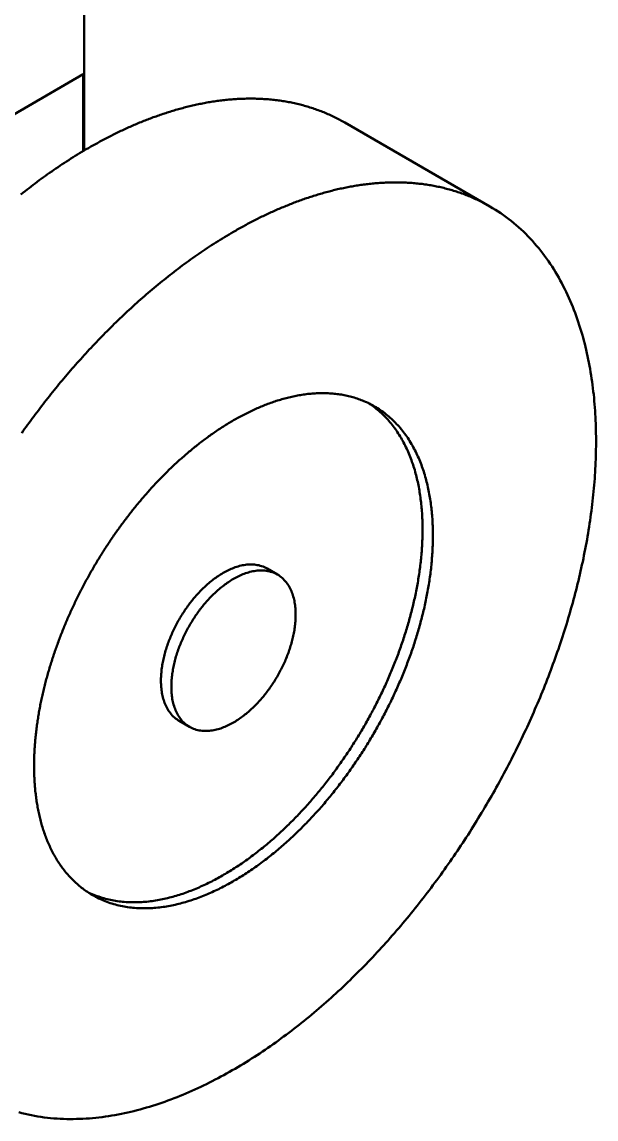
# Model space of a CAD drawing. Header units: millimetres. Extents: x 0 to 594, y 0 to 420.
# Drawn here: x 514.42 to 534.01, y 200.01 to 237.43 of the extents above; entities that cross this region are included whole.
import ezdxf

# ---------------------------------------------------------------- set-up
doc = ezdxf.new("R2010")
doc.units = ezdxf.units.MM
doc.layers.add('01-VISIBLE', color=7, linetype='CONTINUOUS', lineweight=50)

msp = doc.modelspace()

# ---------------------------------------------------------------- linework, layer by layer
at = {"layer": '01-VISIBLE'}
for p, q in [((516.545, 233.046), (516.545, 298.434)), ((491.835, 221.397), (516.513, 235.645)), ((516.513, 233.027), (516.513, 235.645)), ((525.439, 233.997), (530.389, 231.139)), ((522.786, 218.786), (523.139, 218.582)), ((519.786, 213.59), (520.139, 213.386))]:
    msp.add_line(p, q, dxfattribs=at)
for points in [[(525.439, 233.997), (525.396, 234.022), (525.352, 234.046), (525.308, 234.071), (525.264, 234.094), (525.22, 234.118), (525.176, 234.141), (525.131, 234.163), (525.086, 234.185), (525.041, 234.207), (524.996, 234.229), (524.95, 234.25), (524.905, 234.27), (524.859, 234.29), (524.813, 234.31), (524.767, 234.33), (524.721, 234.349), (524.674, 234.368), (524.628, 234.386), (524.581, 234.404), (524.534, 234.421), (524.487, 234.438), (524.44, 234.455), (524.393, 234.472), (524.345, 234.488), (524.298, 234.503), (524.25, 234.518), (524.202, 234.533), (524.154, 234.547), (524.106, 234.562), (524.058, 234.575), (524.01, 234.588), (523.961, 234.601), (523.913, 234.614), (523.864, 234.626), (523.816, 234.637), (523.767, 234.649), (523.718, 234.66), (523.669, 234.67), (523.62, 234.68), (523.571, 234.69), (523.522, 234.7), (523.473, 234.709), (523.423, 234.717), (523.374, 234.726), (523.325, 234.733), (523.275, 234.741), (523.226, 234.748), (523.176, 234.755), (523.126, 234.761), (523.077, 234.767), (523.027, 234.773), (522.977, 234.779), (522.927, 234.784), (522.878, 234.788), (522.828, 234.792), (522.778, 234.796), (522.728, 234.8), (522.678, 234.803), (522.628, 234.806), (522.578, 234.809), (522.528, 234.811), (522.478, 234.813), (522.428, 234.814), (522.378, 234.815), (522.328, 234.816), (522.278, 234.817), (522.228, 234.817), (522.178, 234.817), (522.128, 234.816), (522.078, 234.816), (522.028, 234.814), (521.978, 234.813), (521.928, 234.811), (521.878, 234.809), (521.828, 234.807), (521.778, 234.804), (521.728, 234.801), (521.678, 234.798), (521.628, 234.794), (521.578, 234.791), (521.528, 234.786), (521.478, 234.782), (521.428, 234.777), (521.379, 234.772), (521.329, 234.767), (521.279, 234.761), (521.23, 234.755), (521.18, 234.749), (521.13, 234.742), (521.081, 234.736), (521.031, 234.729), (520.982, 234.721), (520.932, 234.714), (520.883, 234.706), (520.833, 234.698), (520.784, 234.69), (520.735, 234.681), (520.685, 234.672), (520.636, 234.663), (520.587, 234.653), (520.538, 234.644), (520.489, 234.634), (520.44, 234.624), (520.391, 234.613), (520.342, 234.603), (520.293, 234.592), (520.244, 234.581), (520.196, 234.569), (520.147, 234.558), (520.098, 234.546), (520.05, 234.534), (520.001, 234.521), (519.953, 234.509), (519.905, 234.496), (519.856, 234.483), (519.808, 234.47), (519.76, 234.456), (519.712, 234.443), (519.664, 234.429), (519.615, 234.415), (519.568, 234.4), (519.52, 234.386), (519.472, 234.371), (519.424, 234.356), (519.376, 234.341), (519.329, 234.325), (519.281, 234.31), (519.234, 234.294), (519.186, 234.278), (519.139, 234.262), (519.092, 234.246), (519.044, 234.229), (518.997, 234.212), (518.95, 234.195), (518.903, 234.178), (518.856, 234.161), (518.809, 234.143), (518.763, 234.125), (518.716, 234.107), (518.669, 234.089), (518.623, 234.071), (518.576, 234.053), (518.53, 234.034), (518.483, 234.015), (518.437, 233.996), (518.391, 233.977), (518.345, 233.958), (518.299, 233.938), (518.253, 233.918), (518.207, 233.899), (518.161, 233.879), (518.115, 233.858), (518.069, 233.838), (518.024, 233.817), (517.978, 233.797), (517.933, 233.776), (517.887, 233.755), (517.842, 233.734), (517.797, 233.712), (517.751, 233.691), (517.706, 233.669), (517.661, 233.647), (517.616, 233.625), (517.571, 233.603), (517.526, 233.581), (517.482, 233.559), (517.437, 233.536), (517.392, 233.513), (517.348, 233.49), (517.304, 233.467), (517.259, 233.444), (517.215, 233.421), (517.171, 233.397), (517.127, 233.374), (517.082, 233.35), (517.038, 233.326), (516.995, 233.302), (516.951, 233.278), (516.907, 233.254), (516.863, 233.229), (516.82, 233.205), (516.776, 233.18), (516.733, 233.155), (516.689, 233.13)], [(516.689, 233.13), (516.614, 233.087), (516.539, 233.042), (516.463, 232.998), (516.389, 232.953), (516.314, 232.907), (516.24, 232.861), (516.166, 232.815), (516.092, 232.769), (516.018, 232.722), (515.945, 232.674), (515.871, 232.627), (515.798, 232.579), (515.726, 232.531), (515.653, 232.482), (515.581, 232.433), (515.509, 232.384), (515.437, 232.334), (515.365, 232.284), (515.294, 232.234), (515.223, 232.183), (515.152, 232.132), (515.081, 232.081), (515.011, 232.029), (514.94, 231.977), (514.87, 231.925), (514.801, 231.873), (514.731, 231.82), (514.662, 231.767), (514.593, 231.713), (514.524, 231.66), (514.455, 231.606), (514.387, 231.551)], [(530.389, 231.139), (530.346, 231.164), (530.302, 231.189), (530.258, 231.213), (530.214, 231.237), (530.17, 231.26), (530.125, 231.283), (530.081, 231.305), (530.036, 231.328), (529.991, 231.349), (529.945, 231.371), (529.9, 231.392), (529.854, 231.412), (529.809, 231.433), (529.763, 231.453), (529.717, 231.472), (529.67, 231.491), (529.624, 231.51), (529.577, 231.528), (529.531, 231.546), (529.484, 231.564), (529.437, 231.581), (529.39, 231.597), (529.342, 231.614), (529.295, 231.63), (529.247, 231.645), (529.2, 231.661), (529.152, 231.675), (529.104, 231.69), (529.056, 231.704), (529.008, 231.717), (528.959, 231.731), (528.911, 231.743), (528.863, 231.756), (528.814, 231.768), (528.765, 231.78), (528.717, 231.791), (528.668, 231.802), (528.619, 231.812), (528.57, 231.823), (528.521, 231.832), (528.472, 231.842), (528.422, 231.851), (528.373, 231.859), (528.324, 231.868), (528.274, 231.876), (528.225, 231.883), (528.175, 231.89), (528.126, 231.897), (528.076, 231.904), (528.026, 231.91), (527.977, 231.915), (527.927, 231.921), (527.877, 231.926), (527.827, 231.93), (527.778, 231.935), (527.728, 231.939), (527.678, 231.942), (527.628, 231.945), (527.578, 231.948), (527.528, 231.951), (527.478, 231.953), (527.428, 231.955), (527.378, 231.956), (527.328, 231.958), (527.278, 231.958), (527.228, 231.959), (527.178, 231.959), (527.128, 231.959), (527.078, 231.959), (527.028, 231.958), (526.977, 231.957), (526.927, 231.955), (526.877, 231.954), (526.827, 231.952), (526.777, 231.949), (526.727, 231.947), (526.678, 231.944), (526.628, 231.94), (526.578, 231.937), (526.528, 231.933), (526.478, 231.929), (526.428, 231.924), (526.378, 231.919), (526.328, 231.914), (526.279, 231.909), (526.229, 231.903), (526.179, 231.897), (526.13, 231.891), (526.08, 231.885), (526.03, 231.878), (525.981, 231.871), (525.931, 231.864), (525.882, 231.856), (525.832, 231.848), (525.783, 231.84), (525.734, 231.832), (525.684, 231.823), (525.635, 231.814), (525.586, 231.805), (525.537, 231.796), (525.488, 231.786), (525.439, 231.776), (525.39, 231.766), (525.341, 231.756), (525.292, 231.745), (525.243, 231.734), (525.194, 231.723), (525.145, 231.711), (525.097, 231.7), (525.048, 231.688), (525, 231.676), (524.951, 231.664), (524.903, 231.651), (524.854, 231.638), (524.806, 231.625), (524.758, 231.612), (524.709, 231.599), (524.661, 231.585), (524.613, 231.571), (524.565, 231.557), (524.517, 231.543), (524.469, 231.528), (524.422, 231.513), (524.374, 231.498), (524.326, 231.483), (524.279, 231.468), (524.231, 231.452), (524.183, 231.436), (524.136, 231.42), (524.089, 231.404), (524.041, 231.388), (523.994, 231.371), (523.947, 231.354), (523.9, 231.337), (523.853, 231.32), (523.806, 231.303), (523.759, 231.285), (523.712, 231.268), (523.666, 231.25), (523.619, 231.232), (523.572, 231.213), (523.526, 231.195), (523.479, 231.176), (523.433, 231.157), (523.387, 231.138), (523.34, 231.119), (523.294, 231.1), (523.248, 231.08), (523.202, 231.061), (523.156, 231.041), (523.11, 231.021), (523.065, 231.001), (523.019, 230.98), (522.973, 230.96), (522.928, 230.939), (522.882, 230.918), (522.837, 230.897), (522.792, 230.876), (522.746, 230.855), (522.701, 230.833), (522.656, 230.811), (522.611, 230.79), (522.566, 230.768), (522.521, 230.746), (522.476, 230.723), (522.431, 230.701), (522.387, 230.678), (522.342, 230.656), (522.298, 230.633), (522.253, 230.61), (522.209, 230.586), (522.165, 230.563), (522.12, 230.54), (522.076, 230.516), (522.032, 230.492), (521.988, 230.469), (521.944, 230.445), (521.9, 230.42), (521.857, 230.396), (521.813, 230.372), (521.769, 230.347), (521.726, 230.322), (521.682, 230.298), (521.639, 230.273)], [(514.312, 200.239), (514.419, 200.211), (514.526, 200.185), (514.634, 200.161), (514.742, 200.138), (514.851, 200.118), (514.959, 200.099), (515.068, 200.082), (515.178, 200.067), (515.287, 200.054), (515.397, 200.043), (515.507, 200.033), (515.617, 200.025), (515.727, 200.018), (515.837, 200.013), (515.948, 200.01), (516.058, 200.009), (516.168, 200.009), (516.279, 200.011), (516.389, 200.014), (516.499, 200.019), (516.609, 200.025), (516.72, 200.033), (516.83, 200.042), (516.939, 200.053), (517.049, 200.065), (517.159, 200.078), (517.268, 200.093), (517.377, 200.109), (517.486, 200.126), (517.595, 200.145), (517.703, 200.165), (517.812, 200.186), (517.92, 200.209), (518.028, 200.232), (518.135, 200.257), (518.242, 200.283), (518.349, 200.31), (518.456, 200.338), (518.562, 200.368), (518.668, 200.398), (518.774, 200.429), (518.88, 200.462), (518.985, 200.495), (519.09, 200.53), (519.194, 200.565), (519.298, 200.602), (519.402, 200.639), (519.506, 200.678), (519.609, 200.717), (519.712, 200.757), (519.814, 200.798), (519.916, 200.84), (520.018, 200.882), (520.119, 200.926), (520.22, 200.97), (520.321, 201.016), (520.421, 201.062), (520.521, 201.108), (520.621, 201.156), (520.72, 201.204), (520.819, 201.253), (520.917, 201.303), (521.016, 201.353), (521.113, 201.405), (521.211, 201.457), (521.308, 201.509), (521.404, 201.562), (521.501, 201.616), (521.597, 201.671), (521.692, 201.726), (521.787, 201.782), (521.882, 201.838), (521.977, 201.895), (522.071, 201.953), (522.164, 202.011), (522.258, 202.07), (522.351, 202.13), (522.443, 202.19), (522.536, 202.25), (522.627, 202.312), (522.719, 202.373), (522.81, 202.435), (522.901, 202.498), (522.991, 202.561), (523.081, 202.625), (523.171, 202.69), (523.26, 202.754), (523.349, 202.82), (523.438, 202.886), (523.526, 202.952), (523.614, 203.019), (523.701, 203.086), (523.789, 203.153), (523.875, 203.222), (523.962, 203.29), (524.048, 203.359), (524.134, 203.429), (524.219, 203.499), (524.304, 203.569), (524.389, 203.64), (524.473, 203.711), (524.557, 203.783), (524.64, 203.855), (524.724, 203.927), (524.807, 204), (524.889, 204.073), (524.971, 204.147), (525.053, 204.221), (525.135, 204.295), (525.216, 204.37), (525.297, 204.445), (525.377, 204.521), (525.457, 204.597), (525.537, 204.673), (525.616, 204.75), (525.695, 204.827), (525.774, 204.904), (525.852, 204.982), (525.931, 205.06), (526.008, 205.138), (526.086, 205.217), (526.163, 205.296), (526.239, 205.375), (526.316, 205.455), (526.392, 205.535), (526.467, 205.615), (526.542, 205.696), (526.617, 205.777), (526.692, 205.858), (526.766, 205.94), (526.84, 206.022), (526.914, 206.104), (526.987, 206.186), (527.06, 206.269), (527.133, 206.352), (527.205, 206.436), (527.277, 206.519), (527.349, 206.603), (527.42, 206.688), (527.491, 206.772), (527.561, 206.857), (527.632, 206.942), (527.701, 207.028), (527.771, 207.113), (527.84, 207.199), (527.909, 207.285), (527.978, 207.372), (528.046, 207.459), (528.114, 207.546), (528.181, 207.633), (528.249, 207.72), (528.316, 207.808), (528.382, 207.896), (528.448, 207.984), (528.514, 208.073), (528.58, 208.162), (528.645, 208.251), (528.71, 208.34), (528.774, 208.43), (528.839, 208.519), (528.902, 208.609), (528.966, 208.699), (529.029, 208.79), (529.092, 208.881), (529.155, 208.972), (529.217, 209.063), (529.279, 209.154), (529.34, 209.246), (529.401, 209.338), (529.462, 209.43), (529.523, 209.522), (529.583, 209.614), (529.643, 209.707), (529.702, 209.8), (529.761, 209.893), (529.82, 209.987), (529.878, 210.08), (529.937, 210.174), (529.994, 210.268), (530.052, 210.362), (530.109, 210.457), (530.166, 210.551), (530.222, 210.646), (530.278, 210.741), (530.334, 210.837), (530.389, 210.932), (530.444, 211.028), (530.499, 211.124), (530.553, 211.22), (530.607, 211.316), (530.661, 211.412), (530.714, 211.509), (530.767, 211.606), (530.819, 211.703), (530.871, 211.8), (530.923, 211.898), (530.975, 211.995), (531.026, 212.093), (531.077, 212.191), (531.127, 212.289), (531.177, 212.388), (531.227, 212.486), (531.276, 212.585), (531.325, 212.684), (531.374, 212.783), (531.422, 212.882), (531.47, 212.982), (531.517, 213.081), (531.564, 213.181), (531.611, 213.281), (531.657, 213.381), (531.703, 213.481), (531.749, 213.582), (531.794, 213.682), (531.839, 213.783), (531.884, 213.884), (531.928, 213.985), (531.972, 214.087), (532.015, 214.188), (532.058, 214.29), (532.1, 214.392), (532.143, 214.494), (532.184, 214.596), (532.226, 214.698), (532.267, 214.801), (532.307, 214.903), (532.348, 215.006), (532.387, 215.109), (532.427, 215.212), (532.466, 215.315), (532.504, 215.419), (532.542, 215.522), (532.58, 215.626), (532.618, 215.73), (532.654, 215.834), (532.691, 215.938), (532.727, 216.042), (532.763, 216.147), (532.798, 216.251), (532.833, 216.356), (532.867, 216.461), (532.901, 216.566), (532.935, 216.671), (532.968, 216.776), (533, 216.881), (533.033, 216.987), (533.064, 217.093), (533.096, 217.199), (533.127, 217.305), (533.157, 217.411), (533.187, 217.517), (533.216, 217.623), (533.245, 217.73), (533.274, 217.836), (533.302, 217.943), (533.33, 218.05), (533.357, 218.157), (533.384, 218.264), (533.41, 218.371), (533.435, 218.478), (533.461, 218.586), (533.485, 218.693), (533.509, 218.801), (533.533, 218.909), (533.556, 219.017), (533.579, 219.125), (533.601, 219.233), (533.623, 219.341), (533.644, 219.449), (533.665, 219.558), (533.685, 219.666), (533.704, 219.775), (533.723, 219.884), (533.742, 219.992), (533.759, 220.101), (533.777, 220.21), (533.794, 220.319), (533.81, 220.428), (533.825, 220.538), (533.84, 220.647), (533.855, 220.756), (533.869, 220.866), (533.882, 220.975), (533.895, 221.085), (533.907, 221.195), (533.918, 221.305), (533.929, 221.414), (533.939, 221.524), (533.949, 221.634), (533.958, 221.744), (533.966, 221.854), (533.974, 221.964), (533.981, 222.074), (533.987, 222.185), (533.993, 222.295), (533.998, 222.405), (534.002, 222.515), (534.006, 222.626), (534.009, 222.736), (534.011, 222.846), (534.013, 222.957), (534.013, 223.067), (534.013, 223.177), (534.013, 223.288), (534.011, 223.398), (534.009, 223.508), (534.006, 223.619), (534.002, 223.729), (533.998, 223.839), (533.992, 223.949), (533.986, 224.06), (533.979, 224.17), (533.971, 224.28), (533.963, 224.39), (533.953, 224.5), (533.943, 224.61), (533.932, 224.719), (533.92, 224.829), (533.907, 224.939), (533.893, 225.048), (533.878, 225.158), (533.862, 225.267), (533.846, 225.376), (533.828, 225.485), (533.81, 225.594), (533.79, 225.702), (533.77, 225.811), (533.748, 225.919), (533.725, 226.027), (533.702, 226.135), (533.677, 226.242), (533.652, 226.35), (533.625, 226.457), (533.597, 226.563), (533.568, 226.67), (533.538, 226.776), (533.507, 226.882), (533.475, 226.988), (533.441, 227.093), (533.407, 227.197), (533.371, 227.302), (533.334, 227.406), (533.296, 227.509), (533.256, 227.612), (533.216, 227.715), (533.174, 227.817), (533.131, 227.919), (533.086, 228.02), (533.041, 228.12), (532.994, 228.22), (532.945, 228.319), (532.896, 228.418), (532.845, 228.516), (532.792, 228.613), (532.738, 228.709), (532.683, 228.805), (532.627, 228.9), (532.569, 228.994), (532.51, 229.087), (532.449, 229.179), (532.387, 229.27), (532.324, 229.36), (532.259, 229.45), (532.193, 229.538), (532.125, 229.625), (532.056, 229.711), (531.985, 229.796), (531.913, 229.88), (531.84, 229.962), (531.765, 230.043), (531.689, 230.123), (531.611, 230.202), (531.532, 230.279), (531.452, 230.354), (531.37, 230.429), (531.287, 230.501), (531.203, 230.572), (531.118, 230.642), (531.031, 230.71), (530.943, 230.777), (530.853, 230.841), (530.763, 230.904), (530.671, 230.966), (530.578, 231.025), (530.484, 231.083), (530.389, 231.139)], [(521.639, 230.273), (521.564, 230.229), (521.488, 230.185), (521.413, 230.14), (521.338, 230.095), (521.264, 230.049), (521.189, 230.004), (521.115, 229.957), (521.041, 229.911), (520.968, 229.864), (520.894, 229.817), (520.821, 229.769), (520.748, 229.721), (520.675, 229.673), (520.603, 229.624), (520.531, 229.575), (520.458, 229.526), (520.387, 229.476), (520.315, 229.426), (520.244, 229.376), (520.173, 229.325), (520.102, 229.274), (520.031, 229.223), (519.96, 229.171), (519.89, 229.12), (519.82, 229.067), (519.75, 229.015), (519.681, 228.962), (519.611, 228.909), (519.542, 228.856), (519.473, 228.802), (519.405, 228.748), (519.336, 228.694), (519.268, 228.639), (519.2, 228.584), (519.132, 228.529), (519.065, 228.474), (518.998, 228.418), (518.93, 228.362), (518.864, 228.306), (518.797, 228.25), (518.73, 228.193), (518.664, 228.136), (518.598, 228.079), (518.532, 228.021), (518.467, 227.964), (518.402, 227.906), (518.336, 227.848), (518.272, 227.789), (518.207, 227.73), (518.142, 227.672), (518.078, 227.612), (518.014, 227.553), (517.95, 227.493), (517.887, 227.433), (517.823, 227.373), (517.76, 227.313), (517.697, 227.253), (517.635, 227.192), (517.572, 227.131), (517.51, 227.07), (517.448, 227.008), (517.386, 226.946), (517.324, 226.885), (517.263, 226.823), (517.202, 226.76), (517.141, 226.698), (517.08, 226.635), (517.019, 226.572), (516.959, 226.509), (516.899, 226.446), (516.839, 226.382), (516.779, 226.319), (516.719, 226.255), (516.66, 226.19), (516.601, 226.126), (516.542, 226.062), (516.484, 225.997), (516.425, 225.932), (516.367, 225.867), (516.309, 225.802), (516.251, 225.736), (516.193, 225.671), (516.136, 225.605), (516.079, 225.539), (516.022, 225.473), (515.965, 225.406), (515.909, 225.34), (515.852, 225.273), (515.796, 225.206), (515.74, 225.139), (515.684, 225.072), (515.629, 225.004), (515.574, 224.937), (515.519, 224.869), (515.464, 224.801), (515.409, 224.733), (515.355, 224.665), (515.3, 224.596), (515.246, 224.527), (515.193, 224.459), (515.139, 224.39), (515.086, 224.321), (515.032, 224.251), (514.979, 224.182), (514.927, 224.112), (514.874, 224.043), (514.822, 223.973), (514.77, 223.903), (514.718, 223.832), (514.666, 223.762), (514.614, 223.692), (514.563, 223.621), (514.512, 223.55), (514.461, 223.479), (514.411, 223.408)], [(526.452, 224.319), (526.408, 224.344), (526.364, 224.368), (526.32, 224.392), (526.275, 224.414), (526.23, 224.436), (526.184, 224.457), (526.139, 224.478), (526.093, 224.498), (526.046, 224.517), (526, 224.535), (525.953, 224.553), (525.905, 224.57), (525.858, 224.586), (525.81, 224.602), (525.763, 224.617), (525.714, 224.631), (525.666, 224.644), (525.618, 224.657), (525.569, 224.669), (525.52, 224.68), (525.471, 224.691), (525.422, 224.701), (525.373, 224.71), (525.323, 224.719), (525.274, 224.727), (525.224, 224.734), (525.174, 224.74), (525.125, 224.746), (525.075, 224.752), (525.025, 224.756), (524.975, 224.76), (524.925, 224.763), (524.875, 224.766), (524.825, 224.768), (524.774, 224.769), (524.724, 224.77), (524.674, 224.77), (524.624, 224.77), (524.574, 224.769), (524.524, 224.767), (524.474, 224.765), (524.424, 224.763), (524.374, 224.759), (524.324, 224.755), (524.274, 224.751), (524.224, 224.746), (524.174, 224.741), (524.124, 224.735), (524.074, 224.728), (524.025, 224.721), (523.975, 224.714), (523.926, 224.706), (523.876, 224.698), (523.827, 224.689), (523.777, 224.679), (523.728, 224.67), (523.679, 224.659), (523.63, 224.648), (523.581, 224.637), (523.533, 224.626), (523.484, 224.614), (523.435, 224.601), (523.387, 224.588), (523.339, 224.575), (523.29, 224.561), (523.242, 224.547), (523.194, 224.533), (523.146, 224.518), (523.099, 224.503), (523.051, 224.487), (523.003, 224.471), (522.956, 224.455), (522.909, 224.438), (522.862, 224.421), (522.815, 224.403), (522.768, 224.386), (522.721, 224.367), (522.674, 224.349), (522.628, 224.33), (522.581, 224.311), (522.535, 224.292), (522.489, 224.272), (522.443, 224.252), (522.397, 224.232), (522.352, 224.211), (522.306, 224.19), (522.261, 224.169), (522.215, 224.147), (522.17, 224.125), (522.125, 224.103), (522.08, 224.081), (522.036, 224.058), (521.991, 224.035), (521.946, 224.012), (521.902, 223.989), (521.858, 223.965), (521.814, 223.941), (521.77, 223.917), (521.726, 223.892), (521.683, 223.868), (521.639, 223.843)], [(516.653, 207.756), (516.707, 207.73), (516.761, 207.705), (516.816, 207.681), (516.871, 207.658), (516.926, 207.636), (516.982, 207.615), (517.038, 207.595), (517.095, 207.576), (517.152, 207.558), (517.209, 207.541), (517.266, 207.526), (517.324, 207.511), (517.382, 207.497), (517.44, 207.484), (517.499, 207.472), (517.558, 207.461), (517.616, 207.451), (517.675, 207.442), (517.735, 207.434), (517.794, 207.426), (517.853, 207.42), (517.913, 207.415), (517.972, 207.411), (518.032, 207.407), (518.091, 207.404), (518.151, 207.403), (518.211, 207.402), (518.27, 207.402), (518.33, 207.403), (518.39, 207.404), (518.449, 207.407), (518.509, 207.41), (518.568, 207.414), (518.628, 207.419), (518.687, 207.424), (518.747, 207.431), (518.806, 207.438), (518.865, 207.446), (518.924, 207.454), (518.983, 207.463), (519.042, 207.473), (519.101, 207.484), (519.159, 207.495), (519.218, 207.507), (519.276, 207.519), (519.334, 207.533), (519.392, 207.546), (519.45, 207.561), (519.508, 207.576), (519.566, 207.591), (519.623, 207.608), (519.68, 207.624), (519.737, 207.641), (519.794, 207.659), (519.851, 207.678), (519.908, 207.697), (519.964, 207.716), (520.02, 207.736), (520.076, 207.756), (520.132, 207.777), (520.188, 207.799), (520.244, 207.82), (520.299, 207.843), (520.354, 207.865), (520.409, 207.889), (520.464, 207.912), (520.518, 207.936), (520.573, 207.961), (520.627, 207.986), (520.681, 208.011), (520.735, 208.037), (520.788, 208.063), (520.842, 208.09), (520.895, 208.117), (520.948, 208.144), (521.001, 208.172), (521.054, 208.2), (521.106, 208.228), (521.158, 208.257), (521.21, 208.286), (521.262, 208.316), (521.314, 208.346), (521.365, 208.376), (521.417, 208.407), (521.468, 208.437), (521.519, 208.469), (521.569, 208.5), (521.62, 208.532), (521.67, 208.564), (521.72, 208.596), (521.77, 208.629), (521.82, 208.662), (521.869, 208.695), (521.919, 208.729), (521.968, 208.763), (522.017, 208.797), (522.066, 208.831), (522.114, 208.866), (522.162, 208.901), (522.211, 208.936), (522.259, 208.972), (522.306, 209.008), (522.354, 209.044), (522.401, 209.08), (522.449, 209.116), (522.496, 209.153), (522.542, 209.19), (522.589, 209.227), (522.635, 209.265), (522.682, 209.303), (522.728, 209.34), (522.774, 209.379), (522.819, 209.417), (522.865, 209.456), (522.91, 209.494), (522.955, 209.533), (523, 209.573), (523.045, 209.612), (523.089, 209.652), (523.134, 209.692), (523.178, 209.732), (523.222, 209.772), (523.266, 209.813), (523.31, 209.853), (523.353, 209.894), (523.396, 209.935), (523.439, 209.977), (523.482, 210.018), (523.525, 210.06), (523.567, 210.102), (523.61, 210.144), (523.652, 210.186), (523.694, 210.228), (523.736, 210.271), (523.777, 210.314), (523.819, 210.357), (523.86, 210.4), (523.901, 210.443), (523.942, 210.486), (523.983, 210.53), (524.023, 210.574), (524.064, 210.618), (524.104, 210.662), (524.144, 210.706), (524.184, 210.751), (524.223, 210.795), (524.263, 210.84), (524.302, 210.885), (524.341, 210.93), (524.38, 210.975), (524.419, 211.021), (524.457, 211.066), (524.496, 211.112), (524.534, 211.158), (524.572, 211.204), (524.61, 211.25), (524.648, 211.296), (524.685, 211.343), (524.722, 211.389), (524.759, 211.436), (524.796, 211.483), (524.833, 211.53), (524.87, 211.577), (524.906, 211.624), (524.942, 211.672), (524.979, 211.719), (525.014, 211.767), (525.05, 211.815), (525.086, 211.862), (525.121, 211.911), (525.156, 211.959), (525.191, 212.007), (525.226, 212.056), (525.261, 212.104), (525.295, 212.153), (525.329, 212.202), (525.363, 212.251), (525.397, 212.3), (525.431, 212.349), (525.465, 212.398), (525.498, 212.448), (525.531, 212.497), (525.564, 212.547), (525.597, 212.597), (525.63, 212.647), (525.662, 212.697), (525.695, 212.747), (525.727, 212.797), (525.759, 212.848), (525.79, 212.898), (525.822, 212.949), (525.853, 213), (525.885, 213.05), (525.916, 213.101), (525.947, 213.153), (525.977, 213.204), (526.008, 213.255), (526.038, 213.306), (526.068, 213.358), (526.098, 213.41), (526.128, 213.461), (526.157, 213.513), (526.187, 213.565), (526.216, 213.617), (526.245, 213.669), (526.274, 213.722), (526.302, 213.774), (526.331, 213.826), (526.359, 213.879), (526.387, 213.932), (526.415, 213.984), (526.443, 214.037), (526.47, 214.09), (526.497, 214.143), (526.525, 214.196), (526.551, 214.25), (526.578, 214.303), (526.605, 214.356), (526.631, 214.41), (526.657, 214.464), (526.683, 214.517), (526.709, 214.571), (526.734, 214.625), (526.76, 214.679), (526.785, 214.733), (526.81, 214.788), (526.835, 214.842), (526.859, 214.896), (526.884, 214.951), (526.908, 215.005), (526.932, 215.06), (526.955, 215.115), (526.979, 215.169), (527.002, 215.224), (527.025, 215.279), (527.048, 215.334), (527.071, 215.39), (527.094, 215.445), (527.116, 215.5), (527.138, 215.556), (527.16, 215.611), (527.182, 215.667), (527.203, 215.722), (527.224, 215.778), (527.245, 215.834), (527.266, 215.89), (527.287, 215.946), (527.307, 216.002), (527.327, 216.058), (527.347, 216.115), (527.367, 216.171), (527.386, 216.227), (527.406, 216.284), (527.425, 216.34), (527.444, 216.397), (527.462, 216.454), (527.48, 216.51), (527.499, 216.567), (527.516, 216.624), (527.534, 216.681), (527.552, 216.738), (527.569, 216.795), (527.586, 216.853), (527.602, 216.91), (527.619, 216.967), (527.635, 217.025), (527.651, 217.082), (527.667, 217.14), (527.682, 217.197), (527.697, 217.255), (527.712, 217.313), (527.727, 217.371), (527.742, 217.429), (527.756, 217.487), (527.77, 217.545), (527.784, 217.603), (527.797, 217.661), (527.81, 217.719), (527.823, 217.777), (527.836, 217.836), (527.848, 217.894), (527.86, 217.952), (527.872, 218.011), (527.883, 218.069), (527.895, 218.128), (527.906, 218.187), (527.916, 218.245), (527.927, 218.304), (527.937, 218.363), (527.947, 218.422), (527.956, 218.481), (527.965, 218.54), (527.974, 218.599), (527.983, 218.658), (527.991, 218.717), (527.999, 218.776), (528.007, 218.835), (528.014, 218.894), (528.022, 218.954), (528.028, 219.013), (528.035, 219.072), (528.041, 219.132), (528.047, 219.191), (528.052, 219.25), (528.057, 219.31), (528.062, 219.369), (528.066, 219.429), (528.07, 219.488), (528.074, 219.548), (528.078, 219.607), (528.081, 219.667), (528.083, 219.727), (528.086, 219.786), (528.087, 219.846), (528.089, 219.906), (528.09, 219.965), (528.091, 220.025), (528.091, 220.085), (528.091, 220.144), (528.091, 220.204), (528.09, 220.264), (528.089, 220.323), (528.087, 220.383), (528.085, 220.443), (528.083, 220.502), (528.08, 220.562), (528.077, 220.621), (528.073, 220.681), (528.069, 220.74), (528.065, 220.8), (528.059, 220.859), (528.054, 220.919), (528.048, 220.978), (528.042, 221.038), (528.035, 221.097), (528.027, 221.156), (528.02, 221.215), (528.011, 221.274), (528.002, 221.333), (527.993, 221.392), (527.983, 221.451), (527.973, 221.51), (527.962, 221.569), (527.95, 221.627), (527.939, 221.686), (527.926, 221.744), (527.913, 221.802), (527.899, 221.86), (527.885, 221.918), (527.87, 221.976), (527.855, 222.034), (527.839, 222.091), (527.823, 222.149), (527.806, 222.206), (527.788, 222.263), (527.77, 222.32), (527.751, 222.376), (527.731, 222.432), (527.711, 222.489), (527.69, 222.545), (527.669, 222.6), (527.646, 222.656), (527.624, 222.711), (527.6, 222.766), (527.576, 222.82), (527.551, 222.874), (527.525, 222.928), (527.499, 222.982), (527.472, 223.035), (527.445, 223.088), (527.416, 223.14), (527.387, 223.193), (527.357, 223.244), (527.327, 223.295), (527.295, 223.346), (527.263, 223.397), (527.23, 223.446), (527.197, 223.496), (527.163, 223.545), (527.127, 223.593), (527.092, 223.641), (527.055, 223.688), (527.018, 223.734), (526.98, 223.78), (526.941, 223.826), (526.901, 223.87), (526.861, 223.914), (526.82, 223.957), (526.778, 224), (526.735, 224.042), (526.692, 224.083), (526.648, 224.123), (526.603, 224.163), (526.558, 224.201), (526.512, 224.239), (526.465, 224.276), (526.418, 224.313), (526.37, 224.348), (526.321, 224.382), (526.272, 224.416)], [(516.827, 207.648), (516.879, 207.619), (516.933, 207.59), (516.987, 207.562), (517.041, 207.535), (517.096, 207.509), (517.152, 207.485), (517.207, 207.461), (517.264, 207.438), (517.32, 207.417), (517.378, 207.396), (517.435, 207.377), (517.493, 207.358), (517.551, 207.341), (517.609, 207.324), (517.668, 207.309), (517.727, 207.295), (517.786, 207.281), (517.846, 207.269), (517.905, 207.258), (517.965, 207.247), (518.025, 207.238), (518.085, 207.23), (518.146, 207.223), (518.206, 207.216), (518.266, 207.211), (518.327, 207.206), (518.388, 207.203), (518.448, 207.2), (518.509, 207.198), (518.57, 207.198), (518.63, 207.198), (518.691, 207.199), (518.752, 207.2), (518.812, 207.203), (518.873, 207.207), (518.933, 207.211), (518.994, 207.216), (519.054, 207.222), (519.115, 207.228), (519.175, 207.236), (519.235, 207.244), (519.295, 207.253), (519.355, 207.262), (519.415, 207.273), (519.474, 207.284), (519.534, 207.295), (519.593, 207.308), (519.653, 207.321), (519.712, 207.334), (519.771, 207.348), (519.83, 207.363), (519.888, 207.379), (519.947, 207.395), (520.005, 207.412), (520.063, 207.429), (520.121, 207.447), (520.179, 207.465), (520.237, 207.484), (520.294, 207.504), (520.352, 207.524), (520.409, 207.544), (520.466, 207.565), (520.522, 207.587), (520.579, 207.609), (520.635, 207.632), (520.691, 207.655), (520.747, 207.678), (520.803, 207.702), (520.859, 207.726), (520.914, 207.751), (520.969, 207.777), (521.024, 207.802), (521.079, 207.829), (521.134, 207.855), (521.188, 207.882), (521.242, 207.909), (521.296, 207.937), (521.35, 207.965), (521.403, 207.994), (521.457, 208.023), (521.51, 208.052), (521.563, 208.082), (521.616, 208.112), (521.668, 208.142), (521.721, 208.173), (521.773, 208.204), (521.825, 208.235), (521.876, 208.267), (521.928, 208.299), (521.979, 208.331), (522.03, 208.364), (522.081, 208.397), (522.132, 208.43), (522.183, 208.464), (522.233, 208.498), (522.283, 208.532), (522.333, 208.567), (522.383, 208.602), (522.432, 208.637), (522.482, 208.672), (522.531, 208.708), (522.58, 208.744), (522.628, 208.78), (522.677, 208.816), (522.725, 208.853), (522.773, 208.89), (522.821, 208.927), (522.869, 208.965), (522.917, 209.002), (522.964, 209.04), (523.011, 209.079), (523.058, 209.117), (523.105, 209.156), (523.151, 209.195), (523.198, 209.234), (523.244, 209.273), (523.29, 209.313), (523.336, 209.353), (523.381, 209.393), (523.427, 209.433), (523.472, 209.474), (523.517, 209.514), (523.562, 209.555), (523.606, 209.596), (523.651, 209.638), (523.695, 209.679), (523.739, 209.721), (523.783, 209.763), (523.827, 209.805), (523.87, 209.847), (523.913, 209.89), (523.956, 209.933), (523.999, 209.976), (524.042, 210.019), (524.085, 210.062), (524.127, 210.105), (524.169, 210.149), (524.211, 210.193), (524.253, 210.237), (524.295, 210.281), (524.336, 210.326), (524.377, 210.37), (524.418, 210.415), (524.459, 210.46), (524.5, 210.505), (524.54, 210.55), (524.581, 210.595), (524.621, 210.641), (524.661, 210.687), (524.7, 210.732), (524.74, 210.778), (524.779, 210.825), (524.818, 210.871), (524.857, 210.918), (524.896, 210.964), (524.935, 211.011), (524.973, 211.058), (525.012, 211.105), (525.05, 211.152), (525.088, 211.2), (525.125, 211.247), (525.163, 211.295), (525.2, 211.343), (525.237, 211.391), (525.274, 211.439), (525.311, 211.487), (525.348, 211.536), (525.384, 211.584), (525.42, 211.633), (525.456, 211.682), (525.492, 211.731), (525.528, 211.78), (525.563, 211.829), (525.599, 211.878), (525.634, 211.928), (525.669, 211.977), (525.704, 212.027), (525.738, 212.077), (525.773, 212.127), (525.807, 212.177), (525.841, 212.228), (525.875, 212.278), (525.908, 212.328), (525.942, 212.379), (525.975, 212.43), (526.008, 212.481), (526.041, 212.532), (526.074, 212.583), (526.106, 212.634), (526.139, 212.685), (526.171, 212.737), (526.203, 212.789), (526.234, 212.84), (526.266, 212.892), (526.297, 212.944), (526.329, 212.996), (526.36, 213.048), (526.39, 213.101), (526.421, 213.153), (526.452, 213.205), (526.482, 213.258), (526.512, 213.311), (526.542, 213.364), (526.571, 213.417), (526.601, 213.47), (526.63, 213.523), (526.659, 213.576), (526.688, 213.629), (526.717, 213.683), (526.745, 213.737), (526.774, 213.79), (526.802, 213.844), (526.83, 213.898), (526.857, 213.952), (526.885, 214.006), (526.912, 214.06), (526.939, 214.114), (526.966, 214.169), (526.993, 214.223), (527.02, 214.278), (527.046, 214.333), (527.072, 214.387), (527.098, 214.442), (527.124, 214.497), (527.149, 214.552), (527.174, 214.608), (527.2, 214.663), (527.224, 214.718), (527.249, 214.774), (527.274, 214.829), (527.298, 214.885), (527.322, 214.941), (527.346, 214.996), (527.369, 215.052), (527.393, 215.108), (527.416, 215.164), (527.439, 215.22), (527.462, 215.277), (527.484, 215.333), (527.507, 215.39), (527.529, 215.446), (527.551, 215.503), (527.572, 215.559), (527.594, 215.616), (527.615, 215.673), (527.636, 215.73), (527.657, 215.787), (527.677, 215.844), (527.698, 215.901), (527.718, 215.959), (527.737, 216.016), (527.757, 216.073), (527.777, 216.131), (527.796, 216.188), (527.815, 216.246), (527.833, 216.304), (527.852, 216.362), (527.87, 216.42), (527.888, 216.478), (527.906, 216.536), (527.923, 216.594), (527.94, 216.652), (527.957, 216.71), (527.974, 216.769), (527.99, 216.827), (528.007, 216.886), (528.023, 216.944), (528.038, 217.003), (528.054, 217.061), (528.069, 217.12), (528.084, 217.179), (528.099, 217.238), (528.113, 217.297), (528.127, 217.356), (528.141, 217.415), (528.154, 217.474), (528.168, 217.533), (528.181, 217.593), (528.194, 217.652), (528.206, 217.711), (528.218, 217.771), (528.23, 217.83), (528.242, 217.89), (528.253, 217.95), (528.264, 218.009), (528.275, 218.069), (528.285, 218.129), (528.295, 218.189), (528.305, 218.248), (528.315, 218.308), (528.324, 218.368), (528.333, 218.428), (528.342, 218.489), (528.35, 218.549), (528.358, 218.609), (528.365, 218.669), (528.373, 218.729), (528.38, 218.79), (528.386, 218.85), (528.393, 218.91), (528.399, 218.971), (528.404, 219.031), (528.41, 219.092), (528.414, 219.152), (528.419, 219.213), (528.423, 219.273), (528.427, 219.334), (528.431, 219.394), (528.434, 219.455), (528.436, 219.516), (528.439, 219.576), (528.441, 219.637), (528.442, 219.698), (528.444, 219.758), (528.444, 219.819), (528.445, 219.88), (528.445, 219.94), (528.445, 220.001), (528.444, 220.062), (528.443, 220.122), (528.441, 220.183), (528.439, 220.244), (528.436, 220.304), (528.433, 220.365), (528.43, 220.426), (528.426, 220.486), (528.422, 220.547), (528.417, 220.607), (528.412, 220.668), (528.406, 220.728), (528.4, 220.788), (528.393, 220.849), (528.386, 220.909), (528.379, 220.969), (528.371, 221.029), (528.362, 221.089), (528.353, 221.149), (528.343, 221.209), (528.333, 221.269), (528.322, 221.329), (528.311, 221.389), (528.299, 221.448), (528.287, 221.508), (528.274, 221.567), (528.26, 221.626), (528.246, 221.685), (528.231, 221.744), (528.216, 221.803), (528.2, 221.861), (528.184, 221.92), (528.166, 221.978), (528.149, 222.036), (528.13, 222.094), (528.111, 222.151), (528.092, 222.209), (528.071, 222.266), (528.05, 222.323), (528.029, 222.38), (528.006, 222.436), (527.983, 222.492), (527.959, 222.548), (527.935, 222.604), (527.91, 222.659), (527.884, 222.714), (527.857, 222.768), (527.83, 222.823), (527.802, 222.876), (527.773, 222.93), (527.744, 222.983), (527.713, 223.035), (527.682, 223.088), (527.651, 223.139), (527.618, 223.19), (527.585, 223.241), (527.551, 223.291), (527.516, 223.341), (527.48, 223.39), (527.443, 223.439), (527.406, 223.487), (527.368, 223.534), (527.329, 223.581), (527.29, 223.627), (527.249, 223.672), (527.208, 223.717), (527.166, 223.76), (527.124, 223.804), (527.08, 223.846), (527.036, 223.888), (526.991, 223.928), (526.946, 223.968), (526.899, 224.008), (526.852, 224.046), (526.804, 224.083), (526.756, 224.12), (526.707, 224.156), (526.657, 224.19), (526.607, 224.224), (526.556, 224.257), (526.504, 224.289), (526.452, 224.319)], [(521.639, 223.843), (521.596, 223.818), (521.553, 223.792), (521.51, 223.767), (521.467, 223.741), (521.424, 223.715), (521.382, 223.688), (521.339, 223.662), (521.297, 223.635), (521.255, 223.608), (521.213, 223.581), (521.171, 223.554), (521.129, 223.526), (521.087, 223.498), (521.046, 223.47), (521.005, 223.442), (520.963, 223.414), (520.922, 223.385), (520.881, 223.356), (520.841, 223.327), (520.8, 223.298), (520.759, 223.269), (520.719, 223.239), (520.679, 223.21), (520.639, 223.18), (520.599, 223.15), (520.559, 223.119), (520.519, 223.089), (520.48, 223.058), (520.44, 223.028), (520.401, 222.997), (520.362, 222.966), (520.323, 222.934), (520.284, 222.903), (520.245, 222.871), (520.206, 222.839), (520.168, 222.807), (520.129, 222.775), (520.091, 222.743), (520.053, 222.711), (520.015, 222.678), (519.977, 222.645), (519.939, 222.612), (519.902, 222.579), (519.864, 222.546), (519.827, 222.513), (519.79, 222.479), (519.753, 222.446), (519.716, 222.412), (519.679, 222.378), (519.642, 222.344), (519.606, 222.31), (519.569, 222.276), (519.533, 222.241), (519.497, 222.207), (519.461, 222.172), (519.425, 222.137), (519.389, 222.102), (519.354, 222.067), (519.318, 222.032), (519.283, 221.996), (519.248, 221.961), (519.212, 221.925), (519.177, 221.889), (519.143, 221.854), (519.108, 221.818), (519.073, 221.781), (519.039, 221.745), (519.004, 221.709), (518.97, 221.672), (518.936, 221.636), (518.902, 221.599), (518.868, 221.562), (518.834, 221.525), (518.801, 221.488), (518.767, 221.451), (518.734, 221.414), (518.701, 221.376), (518.668, 221.339), (518.635, 221.301), (518.602, 221.263), (518.569, 221.225), (518.537, 221.188), (518.504, 221.149), (518.472, 221.111), (518.44, 221.073), (518.407, 221.035), (518.376, 220.996), (518.344, 220.957), (518.312, 220.919), (518.28, 220.88), (518.249, 220.841), (518.218, 220.802), (518.186, 220.763), (518.155, 220.724), (518.124, 220.684), (518.094, 220.645), (518.063, 220.606), (518.032, 220.566), (518.002, 220.526), (517.971, 220.486), (517.941, 220.447), (517.911, 220.407), (517.881, 220.367), (517.851, 220.326), (517.822, 220.286), (517.792, 220.246), (517.763, 220.205), (517.733, 220.165), (517.704, 220.124), (517.675, 220.083), (517.646, 220.043), (517.617, 220.002), (517.588, 219.961), (517.56, 219.92), (517.531, 219.879), (517.503, 219.837), (517.475, 219.796), (517.447, 219.755), (517.419, 219.713), (517.391, 219.671), (517.363, 219.63), (517.336, 219.588), (517.308, 219.546), (517.281, 219.504), (517.254, 219.462), (517.227, 219.42), (517.2, 219.378), (517.173, 219.336), (517.146, 219.293), (517.12, 219.251), (517.093, 219.209), (517.067, 219.166), (517.041, 219.123), (517.015, 219.081), (516.989, 219.038), (516.963, 218.995), (516.938, 218.952), (516.912, 218.909), (516.887, 218.866), (516.861, 218.823), (516.836, 218.779), (516.811, 218.736), (516.786, 218.693), (516.762, 218.649), (516.737, 218.606), (516.713, 218.562), (516.688, 218.518), (516.664, 218.474), (516.64, 218.431), (516.616, 218.387), (516.592, 218.343), (516.568, 218.299), (516.545, 218.254), (516.522, 218.21), (516.498, 218.166), (516.475, 218.122), (516.452, 218.077), (516.429, 218.033), (516.406, 217.988), (516.384, 217.943), (516.361, 217.899), (516.339, 217.854), (516.317, 217.809), (516.295, 217.764), (516.273, 217.719), (516.251, 217.674), (516.229, 217.629), (516.208, 217.584), (516.186, 217.539), (516.165, 217.493), (516.144, 217.448), (516.123, 217.403), (516.102, 217.357), (516.081, 217.312), (516.061, 217.266), (516.041, 217.22), (516.02, 217.175), (516, 217.129), (515.98, 217.083), (515.96, 217.037), (515.941, 216.991), (515.921, 216.945), (515.902, 216.899), (515.882, 216.853), (515.863, 216.806), (515.844, 216.76), (515.825, 216.714), (515.807, 216.667), (515.788, 216.621), (515.77, 216.574), (515.752, 216.528), (515.734, 216.481), (515.716, 216.434), (515.698, 216.388), (515.68, 216.341), (515.663, 216.294), (515.645, 216.247), (515.628, 216.2), (515.611, 216.153), (515.594, 216.106), (515.578, 216.059), (515.561, 216.011), (515.545, 215.964), (515.529, 215.917), (515.512, 215.869), (515.497, 215.822), (515.481, 215.774), (515.465, 215.727), (515.45, 215.679), (515.435, 215.632), (515.419, 215.584), (515.404, 215.536), (515.39, 215.488), (515.375, 215.441), (515.361, 215.393), (515.346, 215.345), (515.332, 215.297), (515.318, 215.249), (515.305, 215.201), (515.291, 215.152), (515.278, 215.104), (515.264, 215.056), (515.251, 215.008), (515.238, 214.959), (515.226, 214.911), (515.213, 214.862), (515.201, 214.814), (515.188, 214.765), (515.176, 214.717), (515.165, 214.668), (515.153, 214.62), (515.141, 214.571), (515.13, 214.522), (515.119, 214.473), (515.108, 214.425), (515.097, 214.376), (515.087, 214.327), (515.077, 214.278), (515.066, 214.229), (515.056, 214.18), (515.047, 214.131), (515.037, 214.082), (515.028, 214.032), (515.019, 213.983), (515.01, 213.934), (515.001, 213.885), (514.992, 213.835), (514.984, 213.786), (514.976, 213.737), (514.968, 213.687), (514.96, 213.638), (514.952, 213.588), (514.945, 213.539), (514.938, 213.489), (514.931, 213.44), (514.924, 213.39), (514.918, 213.341), (514.912, 213.291), (514.906, 213.241), (514.9, 213.192), (514.894, 213.142), (514.889, 213.092), (514.884, 213.042), (514.879, 212.993), (514.874, 212.943), (514.87, 212.893), (514.866, 212.843), (514.862, 212.793), (514.858, 212.743), (514.855, 212.693), (514.852, 212.644), (514.849, 212.594), (514.846, 212.544), (514.844, 212.494), (514.841, 212.444), (514.839, 212.394), (514.838, 212.344), (514.836, 212.294), (514.835, 212.244), (514.834, 212.194), (514.834, 212.144), (514.833, 212.094), (514.833, 212.043), (514.833, 211.993), (514.834, 211.943), (514.835, 211.893), (514.836, 211.843), (514.837, 211.793), (514.839, 211.743), (514.841, 211.693), (514.843, 211.643), (514.845, 211.593), (514.848, 211.543), (514.851, 211.493), (514.855, 211.444), (514.858, 211.394), (514.862, 211.344), (514.867, 211.294), (514.871, 211.244), (514.876, 211.194), (514.882, 211.145), (514.888, 211.095), (514.894, 211.045), (514.9, 210.996), (514.907, 210.946), (514.914, 210.896), (514.921, 210.847), (514.929, 210.798), (514.937, 210.748), (514.945, 210.699), (514.954, 210.65), (514.963, 210.6), (514.973, 210.551), (514.983, 210.502), (514.993, 210.453), (515.004, 210.404), (515.015, 210.356), (515.026, 210.307), (515.038, 210.258), (515.051, 210.21), (515.063, 210.161), (515.076, 210.113), (515.09, 210.065), (515.104, 210.017), (515.118, 209.969), (515.133, 209.921), (515.148, 209.874), (515.164, 209.826), (515.18, 209.779), (515.196, 209.731), (515.213, 209.684), (515.231, 209.637), (515.249, 209.591), (515.267, 209.544), (515.286, 209.498), (515.305, 209.452), (515.325, 209.406), (515.345, 209.36), (515.366, 209.314), (515.387, 209.269), (515.409, 209.224), (515.431, 209.179), (515.454, 209.135), (515.477, 209.09), (515.5, 209.046), (515.525, 209.002), (515.549, 208.959), (515.575, 208.916), (515.6, 208.873), (515.627, 208.83), (515.653, 208.788), (515.681, 208.746), (515.709, 208.704), (515.737, 208.663), (515.766, 208.622), (515.795, 208.582), (515.825, 208.542), (515.856, 208.502), (515.887, 208.463), (515.918, 208.424), (515.95, 208.386), (515.983, 208.348), (516.016, 208.31), (516.05, 208.273), (516.084, 208.237), (516.119, 208.2), (516.154, 208.165), (516.189, 208.13), (516.226, 208.095), (516.262, 208.061), (516.3, 208.028), (516.337, 207.995), (516.376, 207.963), (516.414, 207.931), (516.454, 207.9), (516.493, 207.87), (516.533, 207.84), (516.574, 207.81), (516.615, 207.782), (516.656, 207.754), (516.698, 207.727), (516.741, 207.7), (516.783, 207.674), (516.827, 207.648)], [(522.786, 218.786), (522.741, 218.81), (522.695, 218.833), (522.648, 218.852), (522.6, 218.87), (522.551, 218.884), (522.502, 218.897), (522.452, 218.907), (522.402, 218.915), (522.351, 218.921), (522.301, 218.925), (522.25, 218.927), (522.199, 218.926), (522.148, 218.924), (522.097, 218.92), (522.047, 218.914), (521.996, 218.906), (521.946, 218.897), (521.896, 218.886), (521.847, 218.874), (521.798, 218.861), (521.749, 218.846), (521.701, 218.83), (521.653, 218.813), (521.605, 218.794), (521.558, 218.775), (521.512, 218.754), (521.466, 218.733), (521.42, 218.71), (521.375, 218.687), (521.33, 218.663), (521.286, 218.638)], [(521.286, 218.638), (521.242, 218.612), (521.199, 218.586), (521.157, 218.559), (521.115, 218.531), (521.073, 218.503), (521.032, 218.474), (520.991, 218.444), (520.951, 218.414), (520.911, 218.383), (520.872, 218.352), (520.833, 218.32), (520.794, 218.288), (520.756, 218.255), (520.719, 218.221), (520.681, 218.187), (520.645, 218.153), (520.608, 218.118), (520.572, 218.083), (520.537, 218.048), (520.502, 218.012), (520.467, 217.975), (520.433, 217.938), (520.399, 217.901), (520.365, 217.864), (520.332, 217.826), (520.299, 217.787), (520.267, 217.749), (520.235, 217.71), (520.204, 217.671), (520.173, 217.631), (520.142, 217.591), (520.112, 217.551), (520.082, 217.51), (520.053, 217.469), (520.024, 217.428), (519.995, 217.387), (519.967, 217.345), (519.939, 217.303), (519.912, 217.261), (519.885, 217.219), (519.858, 217.176), (519.832, 217.133), (519.806, 217.09), (519.781, 217.046), (519.756, 217.002), (519.732, 216.958), (519.708, 216.914), (519.684, 216.87), (519.661, 216.825), (519.638, 216.78), (519.616, 216.735), (519.594, 216.69), (519.573, 216.644), (519.552, 216.598), (519.531, 216.552), (519.511, 216.506), (519.492, 216.46), (519.473, 216.413), (519.454, 216.366), (519.436, 216.32), (519.418, 216.272), (519.401, 216.225), (519.385, 216.178), (519.368, 216.13), (519.353, 216.082), (519.338, 216.034), (519.323, 215.986), (519.309, 215.937), (519.296, 215.889), (519.283, 215.84), (519.271, 215.791), (519.259, 215.743), (519.248, 215.693), (519.238, 215.644), (519.228, 215.595), (519.219, 215.545), (519.21, 215.496), (519.202, 215.446), (519.195, 215.396), (519.188, 215.346), (519.183, 215.296), (519.178, 215.246), (519.173, 215.196), (519.17, 215.146), (519.167, 215.096), (519.165, 215.045), (519.164, 214.995), (519.164, 214.945), (519.165, 214.894), (519.167, 214.844), (519.169, 214.794), (519.173, 214.744), (519.178, 214.694), (519.184, 214.644), (519.191, 214.594), (519.199, 214.544), (519.208, 214.495), (519.218, 214.445), (519.23, 214.396), (519.243, 214.348), (519.257, 214.3), (519.273, 214.252), (519.29, 214.205), (519.309, 214.158), (519.329, 214.112), (519.351, 214.066), (519.374, 214.022), (519.399, 213.978), (519.426, 213.936), (519.455, 213.894), (519.485, 213.854), (519.517, 213.815), (519.55, 213.777), (519.585, 213.742), (519.622, 213.707), (519.661, 213.675), (519.701, 213.645), (519.743, 213.616), (519.786, 213.59)], [(520.139, 213.386), (520.183, 213.362), (520.228, 213.34), (520.274, 213.321), (520.321, 213.304), (520.369, 213.289), (520.418, 213.276), (520.467, 213.266), (520.516, 213.257), (520.566, 213.251), (520.616, 213.247), (520.666, 213.246), (520.716, 213.246), (520.766, 213.247), (520.816, 213.251), (520.866, 213.257), (520.916, 213.264), (520.965, 213.272), (521.014, 213.282), (521.063, 213.294), (521.111, 213.307), (521.159, 213.321), (521.207, 213.336), (521.254, 213.353), (521.301, 213.371), (521.348, 213.389), (521.394, 213.409), (521.439, 213.43), (521.484, 213.452), (521.529, 213.474), (521.573, 213.498), (521.617, 213.522), (521.661, 213.547), (521.704, 213.573), (521.746, 213.599), (521.788, 213.627), (521.83, 213.655), (521.871, 213.683), (521.912, 213.712), (521.952, 213.742), (521.992, 213.772), (522.031, 213.803), (522.07, 213.835), (522.109, 213.867), (522.147, 213.899), (522.185, 213.932), (522.222, 213.966), (522.259, 214), (522.296, 214.034), (522.332, 214.069), (522.367, 214.104), (522.403, 214.14), (522.437, 214.176), (522.472, 214.212), (522.506, 214.249), (522.539, 214.286), (522.573, 214.323), (522.605, 214.361), (522.638, 214.4), (522.67, 214.438), (522.701, 214.477), (522.733, 214.516), (522.763, 214.556), (522.794, 214.596), (522.824, 214.636), (522.853, 214.676), (522.882, 214.717), (522.911, 214.758), (522.94, 214.8), (522.967, 214.841), (522.995, 214.883), (523.022, 214.925), (523.049, 214.968), (523.075, 215.01), (523.101, 215.053), (523.126, 215.096), (523.152, 215.14), (523.176, 215.183), (523.2, 215.227), (523.224, 215.271), (523.248, 215.316), (523.27, 215.36), (523.293, 215.405), (523.315, 215.45), (523.337, 215.495), (523.358, 215.541), (523.379, 215.586), (523.399, 215.632), (523.419, 215.678), (523.438, 215.724), (523.457, 215.771), (523.475, 215.817), (523.493, 215.864), (523.511, 215.911), (523.527, 215.958), (523.544, 216.006), (523.56, 216.053), (523.575, 216.101), (523.59, 216.149), (523.604, 216.197), (523.618, 216.245), (523.631, 216.293), (523.644, 216.342), (523.656, 216.39), (523.668, 216.439), (523.679, 216.488), (523.689, 216.537), (523.699, 216.586), (523.708, 216.636), (523.716, 216.685), (523.724, 216.734), (523.731, 216.784), (523.737, 216.834), (523.743, 216.884), (523.748, 216.933), (523.752, 216.983), (523.755, 217.033), (523.758, 217.083), (523.759, 217.134), (523.76, 217.184), (523.76, 217.234), (523.759, 217.284), (523.758, 217.334), (523.755, 217.384), (523.751, 217.434), (523.746, 217.484), (523.74, 217.534), (523.733, 217.583), (523.725, 217.633), (523.716, 217.682), (523.705, 217.731), (523.694, 217.78), (523.681, 217.828), (523.666, 217.876), (523.65, 217.924), (523.633, 217.971), (523.615, 218.017), (523.594, 218.063), (523.573, 218.108), (523.549, 218.152), (523.524, 218.196), (523.497, 218.238), (523.469, 218.28), (523.439, 218.32), (523.407, 218.358), (523.374, 218.396), (523.338, 218.431), (523.302, 218.465), (523.263, 218.497), (523.223, 218.528), (523.182, 218.556), (523.139, 218.582)], [(523.139, 218.582), (523.094, 218.606), (523.048, 218.628), (523.001, 218.648), (522.954, 218.665), (522.905, 218.68), (522.856, 218.693), (522.806, 218.703), (522.755, 218.711), (522.705, 218.717), (522.654, 218.721), (522.603, 218.722), (522.552, 218.722), (522.501, 218.72), (522.451, 218.716), (522.4, 218.71), (522.35, 218.702), (522.3, 218.693), (522.25, 218.682), (522.2, 218.67), (522.151, 218.657), (522.103, 218.642), (522.054, 218.626), (522.006, 218.609), (521.959, 218.59), (521.912, 218.571), (521.865, 218.55), (521.819, 218.529), (521.773, 218.506), (521.728, 218.483), (521.683, 218.459), (521.639, 218.433)], [(521.639, 218.433), (521.596, 218.408), (521.553, 218.382), (521.51, 218.355), (521.468, 218.327), (521.427, 218.299), (521.386, 218.27), (521.345, 218.24), (521.305, 218.21), (521.265, 218.179), (521.225, 218.148), (521.187, 218.116), (521.148, 218.083), (521.11, 218.051), (521.072, 218.017), (521.035, 217.983), (520.998, 217.949), (520.962, 217.914), (520.926, 217.879), (520.89, 217.843), (520.855, 217.807), (520.82, 217.771), (520.786, 217.734), (520.752, 217.697), (520.719, 217.659), (520.686, 217.622), (520.653, 217.583), (520.621, 217.545), (520.589, 217.506), (520.557, 217.466), (520.526, 217.427), (520.496, 217.387), (520.465, 217.347), (520.436, 217.306), (520.406, 217.265), (520.377, 217.224), (520.348, 217.183), (520.32, 217.141), (520.292, 217.099), (520.265, 217.057), (520.238, 217.014), (520.212, 216.972), (520.185, 216.929), (520.16, 216.885), (520.134, 216.842), (520.11, 216.798), (520.085, 216.754), (520.061, 216.71), (520.038, 216.666), (520.014, 216.621), (519.992, 216.576), (519.969, 216.531), (519.948, 216.486), (519.926, 216.44), (519.905, 216.394), (519.885, 216.348), (519.865, 216.302), (519.845, 216.256), (519.826, 216.209), (519.808, 216.162), (519.789, 216.115), (519.772, 216.068), (519.755, 216.021), (519.738, 215.973), (519.722, 215.926), (519.706, 215.878), (519.691, 215.83), (519.677, 215.782), (519.663, 215.733), (519.649, 215.685), (519.637, 215.636), (519.624, 215.587), (519.613, 215.538), (519.602, 215.489), (519.591, 215.44), (519.581, 215.391), (519.572, 215.341), (519.564, 215.292), (519.556, 215.242), (519.548, 215.192), (519.542, 215.142), (519.536, 215.092), (519.531, 215.042), (519.527, 214.992), (519.523, 214.942), (519.521, 214.892), (519.519, 214.841), (519.518, 214.791), (519.518, 214.741), (519.519, 214.69), (519.52, 214.64), (519.523, 214.59), (519.527, 214.54), (519.531, 214.49), (519.537, 214.44), (519.544, 214.39), (519.552, 214.34), (519.561, 214.291), (519.572, 214.241), (519.583, 214.192), (519.596, 214.144), (519.611, 214.096), (519.627, 214.048), (519.644, 214), (519.662, 213.954), (519.683, 213.908), (519.704, 213.862), (519.728, 213.818), (519.753, 213.774), (519.78, 213.731), (519.808, 213.69), (519.838, 213.65), (519.87, 213.611), (519.904, 213.573), (519.939, 213.537), (519.976, 213.503), (520.014, 213.471), (520.055, 213.441), (520.096, 213.412), (520.139, 213.386)]]:
    msp.add_lwpolyline(points, dxfattribs=at)

doc.saveas('drawing.dxf')
